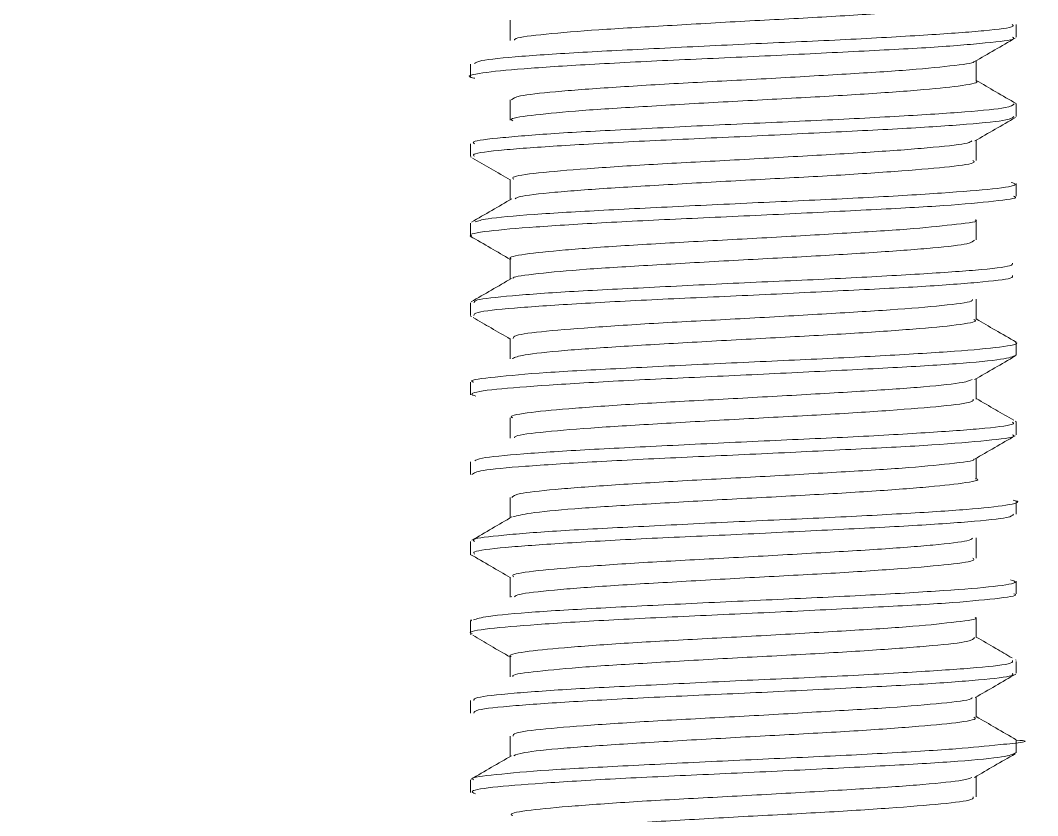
# Model space of a CAD drawing. Extents: x -976302 to -776254, y 5665 to 231437.
# Drawn here: x -803521.8 to -803409.2, y 90753.3 to 90841.4 of the extents above; entities that cross this region are included whole.
import ezdxf

# ---------------------------------------------------------------- set-up
doc = ezdxf.new("R2010")
doc.units = 0
doc.header["$LTSCALE"] = 1000
doc.header["$MEASUREMENT"] = 0
doc.layers.add('暖通', color=7, linetype='Continuous')
doc.styles.get("Standard").update_dxf_attribs({"font": 'gbenor.shx', "bigfont": 'gbcbig.shx'})
doc.dimstyles.get("Standard").update_dxf_attribs({"dimscale": 100, "dimtxt": 3.5, "dimasz": 1, "dimexe": 2.5, "dimexo": 3, "dimgap": 1.5, "dimtad": 1, "dimdec": 0, "dimzin": 0, "dimdsep": 46, "dimtxsty": 'Standard', "dimblk": 'ARCHTICK', "dimcen": 0.09, "dimadec": 0, "dimazin": 0, "dimtfac": 1, "dimtdec": 0, "dimtix": 1, "dimtmove": 2, "dimatfit": 3, "dimfxl": 1, "dimtolj": 1, "dimtzin": 0, "dimarcsym": 0})

# ---------------------------------------------------------------- blocks, each defined once
blk = doc.blocks.new('MAOSUAN')
at = {"color": 7, "linetype": 'Continuous', "lineweight": 15}
for p, q in [((-21864.807, -6890.953), (-21864.807, -6892.266)), ((-21864.807, -6890.953), (-21864.807, -6892.266)), ((-21832.067, -6892.036), (-21832.067, -6891.22)), ((-21832.067, -6892.036), (-21832.067, -6891.22)), ((-21834.648, -6894.875), (-21834.648, -6893.559)), ((-21834.648, -6894.875), (-21834.648, -6893.559)), ((-21867.365, -6893.79), (-21867.365, -6894.613)), ((-21867.365, -6893.79), (-21867.365, -6894.613)), ((-21864.807, -6896.1), (-21864.807, -6897.413)), ((-21864.807, -6896.1), (-21864.807, -6897.413)), ((-21832.067, -6897.185), (-21832.067, -6896.363)), ((-21832.067, -6897.185), (-21832.067, -6896.363)), ((-21834.648, -6900.022), (-21834.648, -6898.71)), ((-21834.648, -6900.022), (-21834.648, -6898.71)), ((-21867.365, -6898.94), (-21867.365, -6899.756)), ((-21867.365, -6898.94), (-21867.365, -6899.756)), ((-21867.365, -6899.794), (-21867.32, -6899.818)), ((-21867.365, -6899.794), (-21867.32, -6899.818)), ((-21864.807, -6901.248), (-21864.807, -6902.562)), ((-21864.807, -6901.248), (-21864.807, -6902.562)), ((-21832.067, -6902.332), (-21832.067, -6901.512)), ((-21832.067, -6902.332), (-21832.067, -6901.512)), ((-21867.365, -6904.082), (-21867.365, -6904.907)), ((-21867.365, -6904.082), (-21867.365, -6904.907)), ((-21834.648, -6905.169), (-21834.648, -6903.856)), ((-21834.648, -6905.169), (-21834.648, -6903.856)), ((-21864.807, -6906.395), (-21864.807, -6907.707)), ((-21864.807, -6906.395), (-21864.807, -6907.707)), ((-21867.365, -6909.234), (-21867.365, -6910.052)), ((-21867.365, -6909.234), (-21867.365, -6910.052)), ((-21834.648, -6910.316), (-21834.648, -6909.004)), ((-21834.648, -6910.316), (-21834.648, -6909.004)), ((-21867.365, -6910.094), (-21867.32, -6910.118)), ((-21867.365, -6910.094), (-21867.32, -6910.118)), ((-21864.807, -6911.542), (-21864.807, -6912.855)), ((-21864.807, -6911.542), (-21864.807, -6912.855)), ((-21832.067, -6912.629), (-21832.067, -6911.803)), ((-21832.067, -6912.629), (-21832.067, -6911.803)), ((-21867.365, -6914.379), (-21867.365, -6915.198)), ((-21867.365, -6914.379), (-21867.365, -6915.198)), ((-21834.648, -6915.463), (-21834.648, -6914.149)), ((-21834.648, -6915.463), (-21834.648, -6914.149)), ((-21864.807, -6916.689), (-21864.807, -6918)), ((-21864.807, -6916.689), (-21864.807, -6918)), ((-21832.067, -6916.931), (-21832.112, -6916.906)), ((-21832.067, -6916.931), (-21832.112, -6916.906)), ((-21832.067, -6917.771), (-21832.067, -6916.955)), ((-21832.067, -6917.771), (-21832.067, -6916.955)), ((-21834.648, -6920.611), (-21834.648, -6919.295)), ((-21834.648, -6920.611), (-21834.648, -6919.295)), ((-21867.365, -6919.525), (-21867.365, -6920.349)), ((-21867.365, -6919.525), (-21867.365, -6920.349)), ((-21864.807, -6921.836), (-21864.807, -6923.152)), ((-21864.807, -6921.836), (-21864.807, -6923.152)), ((-21832.067, -6922.92), (-21832.067, -6922.099)), ((-21832.067, -6922.92), (-21832.067, -6922.099)), ((-21834.648, -6925.758), (-21834.648, -6924.445)), ((-21834.648, -6925.758), (-21834.648, -6924.445)), ((-21867.365, -6924.675), (-21867.365, -6925.492)), ((-21867.365, -6924.675), (-21867.365, -6925.492)), ((-21864.807, -6926.983), (-21864.807, -6928.294)), ((-21864.807, -6926.983), (-21864.807, -6928.294)), ((-21832.067, -6928.068), (-21832.067, -6927.247)), ((-21832.067, -6928.068), (-21832.067, -6927.247)), ((-21864.717, -6928.241), (-21864.739, -6928.256)), ((-21864.717, -6928.241), (-21864.739, -6928.256)), ((-21867.32, -6929.754), (-21867.365, -6929.779)), ((-21867.32, -6929.754), (-21867.365, -6929.779)), ((-21867.365, -6929.793), (-21867.297, -6929.818)), ((-21867.365, -6929.793), (-21867.297, -6929.818)), ((-21867.365, -6929.818), (-21867.365, -6930.642)), ((-21867.365, -6929.818), (-21867.365, -6930.642)), ((-21834.648, -6930.905), (-21834.648, -6929.591)), ((-21834.648, -6930.905), (-21834.648, -6929.591)), ((-21867.387, -6930.67), (-21867.342, -6930.695)), ((-21867.387, -6930.67), (-21867.342, -6930.695)), ((-21864.807, -6932.13), (-21864.807, -6933.444)), ((-21864.807, -6932.13), (-21864.807, -6933.444)), ((-21832.067, -6932.369), (-21832.112, -6932.344)), ((-21832.067, -6932.369), (-21832.112, -6932.344)), ((-21832.067, -6933.212), (-21832.067, -6932.447)), ((-21867.365, -6934.969), (-21867.365, -6935.787)), ((-21867.365, -6934.969), (-21867.365, -6935.787)), ((-21834.648, -6936.052), (-21834.648, -6934.74)), ((-21834.648, -6936.052), (-21834.648, -6934.74)), ((-21864.807, -6937.277), (-21864.807, -6938.589)), ((-21864.807, -6937.277), (-21864.807, -6938.589)), ((-21832.067, -6938.364), (-21832.067, -6937.538)), ((-21832.067, -6938.364), (-21832.067, -6937.538)), ((-21867.365, -6940.115), (-21867.365, -6940.933)), ((-21867.365, -6940.115), (-21867.365, -6940.933)), ((-21834.648, -6941.199), (-21834.648, -6939.882)), ((-21834.648, -6941.199), (-21834.648, -6939.882))]:
    blk.add_line(p, q, dxfattribs=at)
for points, knots in [([(-21834.85, -6889.732), (-21834.835, -6889.791), (-21834.796, -6889.943), (-21836.668, -6890.191), (-21840.019, -6890.455), (-21844.534, -6890.75), (-21849.617, -6891.001), (-21854.709, -6891.304), (-21859.255, -6891.562), (-21862.657, -6891.85), (-21864.53, -6892.074), (-21864.536, -6892.205), (-21864.537, -6892.246)], [0, 0, 0, 0, 0.069509, 0.179509, 0.289668, 0.399871, 0.509747, 0.619881, 0.729904, 0.840137, 0.950235, 1, 1, 1, 1]), ([(-21834.85, -6889.732), (-21834.835, -6889.791), (-21834.796, -6889.943), (-21836.668, -6890.191), (-21840.019, -6890.455), (-21844.534, -6890.75), (-21849.617, -6891.001), (-21854.709, -6891.304), (-21859.255, -6891.562), (-21862.657, -6891.85), (-21864.53, -6892.074), (-21864.536, -6892.205), (-21864.537, -6892.246)], [0, 0, 0, 0, 0.069509, 0.179509, 0.289668, 0.399871, 0.509747, 0.619881, 0.729904, 0.840137, 0.950235, 1, 1, 1, 1]), ([(-21832.337, -6891.22), (-21832.282, -6891.261), (-21832.104, -6891.393), (-21833.922, -6891.635), (-21837.543, -6891.886), (-21842.642, -6892.192), (-21848.515, -6892.437), (-21854.527, -6892.738), (-21860.006, -6893.005), (-21864.277, -6893.281), (-21866.83, -6893.536), (-21867.036, -6893.683), (-21867.118, -6893.742)], [0, 0, 0, 0, 0.049362, 0.159014, 0.268679, 0.378323, 0.487961, 0.597621, 0.707176, 0.816865, 0.926492, 1, 1, 1, 1]), ([(-21832.337, -6891.22), (-21832.282, -6891.261), (-21832.104, -6891.393), (-21833.922, -6891.635), (-21837.543, -6891.886), (-21842.642, -6892.192), (-21848.515, -6892.437), (-21854.527, -6892.738), (-21860.006, -6893.005), (-21864.277, -6893.281), (-21866.83, -6893.536), (-21867.036, -6893.683), (-21867.118, -6893.742)], [0, 0, 0, 0, 0.049362, 0.159014, 0.268679, 0.378323, 0.487961, 0.597621, 0.707176, 0.816865, 0.926492, 1, 1, 1, 1]), ([(-21867.095, -6894.702), (-21867.196, -6894.683), (-21867.78, -6894.578), (-21866.782, -6894.35), (-21864.211, -6894.091), (-21859.828, -6893.807), (-21854.33, -6893.527), (-21848.308, -6893.27), (-21842.453, -6892.963), (-21837.385, -6892.718), (-21833.84, -6892.411), (-21832.058, -6892.209), (-21832.256, -6892.075), (-21832.314, -6892.036)], [0, 0, 0, 0, 0.021738, 0.125627, 0.229494, 0.333304, 0.437334, 0.541098, 0.644859, 0.749053, 0.852734, 0.956753, 1, 1, 1, 1]), ([(-21867.095, -6894.702), (-21867.196, -6894.683), (-21867.78, -6894.578), (-21866.782, -6894.35), (-21864.211, -6894.091), (-21859.828, -6893.807), (-21854.33, -6893.527), (-21848.308, -6893.27), (-21842.453, -6892.963), (-21837.385, -6892.718), (-21833.84, -6892.411), (-21832.058, -6892.209), (-21832.256, -6892.075), (-21832.314, -6892.036)], [0, 0, 0, 0, 0.021738, 0.125627, 0.229494, 0.333304, 0.437334, 0.541098, 0.644859, 0.749053, 0.852734, 0.956753, 1, 1, 1, 1]), ([(-21834.76, -6893.625), (-21834.326, -6893.375), (-21833.451, -6892.869), (-21832.576, -6892.361), (-21832.135, -6892.105)], [0, 0, 0, 0, 0.495567, 1, 1, 1, 1]), ([(-21834.76, -6893.625), (-21834.326, -6893.375), (-21833.451, -6892.869), (-21832.576, -6892.361), (-21832.135, -6892.105)], [0, 0, 0, 0, 0.495567, 1, 1, 1, 1]), ([(-21864.717, -6896.099), (-21864.618, -6896.014), (-21864.406, -6895.833), (-21862.08, -6895.577), (-21858.378, -6895.297), (-21853.681, -6895.015), (-21848.538, -6894.756), (-21843.538, -6894.454), (-21839.202, -6894.202), (-21836.195, -6893.902), (-21834.792, -6893.728), (-21834.804, -6893.63), (-21834.805, -6893.625)], [0, 0, 0, 0, 0.0984866, 0.2104057, 0.3223934, 0.434161, 0.5461438, 0.658059, 0.7697969, 0.8819102, 0.9938051, 1, 1, 1, 1]), ([(-21864.717, -6896.099), (-21864.618, -6896.014), (-21864.406, -6895.833), (-21862.08, -6895.577), (-21858.378, -6895.297), (-21853.681, -6895.015), (-21848.538, -6894.756), (-21843.538, -6894.454), (-21839.202, -6894.202), (-21836.195, -6893.902), (-21834.792, -6893.728), (-21834.804, -6893.63), (-21834.805, -6893.625)], [0, 0, 0, 0, 0.0984866, 0.2104057, 0.3223934, 0.434161, 0.5461438, 0.658059, 0.7697969, 0.8819102, 0.9938051, 1, 1, 1, 1]), ([(-21834.67, -6894.876), (-21834.663, -6894.878), (-21834.409, -6894.971), (-21835.421, -6895.181), (-21837.797, -6895.435), (-21841.757, -6895.727), (-21846.538, -6895.997), (-21851.704, -6896.267), (-21856.625, -6896.562), (-21860.823, -6896.815), (-21863.613, -6897.118), (-21864.925, -6897.306), (-21864.679, -6897.426), (-21864.627, -6897.452)], [0, 0, 0, 0, 0.003367, 0.110872, 0.218324, 0.326012, 0.433615, 0.540831, 0.648452, 0.756056, 0.863699, 0.97133, 1, 1, 1, 1]), ([(-21834.67, -6894.876), (-21834.663, -6894.878), (-21834.409, -6894.971), (-21835.421, -6895.181), (-21837.797, -6895.435), (-21841.757, -6895.727), (-21846.538, -6895.997), (-21851.704, -6896.267), (-21856.625, -6896.562), (-21860.823, -6896.815), (-21863.613, -6897.118), (-21864.925, -6897.306), (-21864.679, -6897.426), (-21864.627, -6897.452)], [0, 0, 0, 0, 0.003367, 0.110872, 0.218324, 0.326012, 0.433615, 0.540831, 0.648452, 0.756056, 0.863699, 0.97133, 1, 1, 1, 1]), ([(-21832.067, -6896.345), (-21832.509, -6896.089), (-21833.371, -6895.591), (-21834.229, -6895.087), (-21834.648, -6894.841)], [0, 0, 0, 0, 0.512526, 1, 1, 1, 1]), ([(-21832.067, -6896.345), (-21832.509, -6896.089), (-21833.371, -6895.591), (-21834.229, -6895.087), (-21834.648, -6894.841)], [0, 0, 0, 0, 0.512526, 1, 1, 1, 1]), ([(-21832.202, -6896.363), (-21832.288, -6896.445), (-21832.476, -6896.624), (-21835.146, -6896.877), (-21839.425, -6897.155), (-21844.905, -6897.441), (-21850.916, -6897.694), (-21856.79, -6898.001), (-21861.888, -6898.249), (-21865.504, -6898.552), (-21867.356, -6898.761), (-21867.175, -6898.897), (-21867.118, -6898.94)], [0, 0, 0, 0, 0.091103, 0.198584, 0.306275, 0.413695, 0.52122, 0.62869, 0.736177, 0.843556, 0.950991, 1, 1, 1, 1]), ([(-21832.202, -6896.363), (-21832.288, -6896.445), (-21832.476, -6896.624), (-21835.146, -6896.877), (-21839.425, -6897.155), (-21844.905, -6897.441), (-21850.916, -6897.694), (-21856.79, -6898.001), (-21861.888, -6898.249), (-21865.504, -6898.552), (-21867.356, -6898.761), (-21867.175, -6898.897), (-21867.118, -6898.94)], [0, 0, 0, 0, 0.091103, 0.198584, 0.306275, 0.413695, 0.52122, 0.62869, 0.736177, 0.843556, 0.950991, 1, 1, 1, 1]), ([(-21867.118, -6899.756), (-21867.173, -6899.711), (-21867.341, -6899.575), (-21865.413, -6899.331), (-21861.731, -6899.078), (-21856.589, -6898.774), (-21850.702, -6898.528), (-21844.7, -6898.225), (-21839.247, -6897.962), (-21835.03, -6897.682), (-21832.456, -6897.417), (-21832.296, -6897.257), (-21832.225, -6897.185)], [0, 0, 0, 0, 0.052858, 0.160299, 0.267924, 0.375442, 0.4826, 0.59026, 0.697819, 0.805204, 0.912696, 1, 1, 1, 1]), ([(-21867.118, -6899.756), (-21867.173, -6899.711), (-21867.341, -6899.575), (-21865.413, -6899.331), (-21861.731, -6899.078), (-21856.589, -6898.774), (-21850.702, -6898.528), (-21844.7, -6898.225), (-21839.247, -6897.962), (-21835.03, -6897.682), (-21832.456, -6897.417), (-21832.296, -6897.257), (-21832.225, -6897.185)], [0, 0, 0, 0, 0.052858, 0.160299, 0.267924, 0.375442, 0.4826, 0.59026, 0.697819, 0.805204, 0.912696, 1, 1, 1, 1]), ([(-21834.738, -6898.758), (-21834.304, -6898.508), (-21833.428, -6898.003), (-21832.554, -6897.496), (-21832.112, -6897.24)], [0, 0, 0, 0, 0.49559, 1, 1, 1, 1]), ([(-21834.738, -6898.758), (-21834.304, -6898.508), (-21833.428, -6898.003), (-21832.554, -6897.496), (-21832.112, -6897.24)], [0, 0, 0, 0, 0.49559, 1, 1, 1, 1]), ([(-21864.582, -6901.243), (-21864.628, -6901.199), (-21864.769, -6901.064), (-21863.165, -6900.823), (-21860.034, -6900.567), (-21855.651, -6900.266), (-21850.621, -6900.017), (-21845.495, -6899.717), (-21840.817, -6899.452), (-21837.252, -6899.173), (-21835.158, -6898.936), (-21834.995, -6898.801), (-21834.94, -6898.755)], [0, 0, 0, 0, 0.052949, 0.164321, 0.275657, 0.387029, 0.498192, 0.609188, 0.720653, 0.831753, 0.943002, 1, 1, 1, 1]), ([(-21864.582, -6901.243), (-21864.628, -6901.199), (-21864.769, -6901.064), (-21863.165, -6900.823), (-21860.034, -6900.567), (-21855.651, -6900.266), (-21850.621, -6900.017), (-21845.495, -6899.717), (-21840.817, -6899.452), (-21837.252, -6899.173), (-21835.158, -6898.936), (-21834.995, -6898.801), (-21834.94, -6898.755)], [0, 0, 0, 0, 0.052949, 0.164321, 0.275657, 0.387029, 0.498192, 0.609188, 0.720653, 0.831753, 0.943002, 1, 1, 1, 1]), ([(-21867.252, -6899.865), (-21866.848, -6900.096), (-21866.029, -6900.563), (-21865.217, -6901.042), (-21864.807, -6901.284)], [0, 0, 0, 0, 0.49408, 1, 1, 1, 1]), ([(-21867.252, -6899.865), (-21866.848, -6900.096), (-21866.029, -6900.563), (-21865.217, -6901.042), (-21864.807, -6901.284)], [0, 0, 0, 0, 0.49408, 1, 1, 1, 1]), ([(-21834.872, -6900.027), (-21834.817, -6900.067), (-21834.632, -6900.198), (-21836.183, -6900.436), (-21839.257, -6900.69), (-21843.6, -6900.992), (-21848.61, -6901.243), (-21853.749, -6901.539), (-21858.453, -6901.808), (-21862.099, -6902.084), (-21864.214, -6902.324), (-21864.422, -6902.459), (-21864.492, -6902.505)], [0, 0, 0, 0, 0.048239, 0.160064, 0.272023, 0.383685, 0.495219, 0.607004, 0.718736, 0.830471, 0.942162, 1, 1, 1, 1]), ([(-21834.872, -6900.027), (-21834.817, -6900.067), (-21834.632, -6900.198), (-21836.183, -6900.436), (-21839.257, -6900.69), (-21843.6, -6900.992), (-21848.61, -6901.243), (-21853.749, -6901.539), (-21858.453, -6901.808), (-21862.099, -6902.084), (-21864.214, -6902.324), (-21864.422, -6902.459), (-21864.492, -6902.505)], [0, 0, 0, 0, 0.048239, 0.160064, 0.272023, 0.383685, 0.495219, 0.607004, 0.718736, 0.830471, 0.942162, 1, 1, 1, 1]), ([(-21832.382, -6901.444), (-21832.253, -6901.487), (-21831.863, -6901.619), (-21833.344, -6901.875), (-21836.631, -6902.121), (-21841.475, -6902.425), (-21847.233, -6902.68), (-21853.272, -6902.966), (-21858.931, -6903.249), (-21863.477, -6903.509), (-21866.441, -6903.783), (-21866.884, -6903.933), (-21867.073, -6903.997)], [0, 0, 0, 0, 0.053419, 0.161581, 0.269916, 0.378108, 0.486364, 0.594518, 0.702884, 0.811071, 0.919339, 1, 1, 1, 1]), ([(-21832.382, -6901.444), (-21832.253, -6901.487), (-21831.863, -6901.619), (-21833.344, -6901.875), (-21836.631, -6902.121), (-21841.475, -6902.425), (-21847.233, -6902.68), (-21853.272, -6902.966), (-21858.931, -6903.249), (-21863.477, -6903.509), (-21866.441, -6903.783), (-21866.884, -6903.933), (-21867.073, -6903.997)], [0, 0, 0, 0, 0.053419, 0.161581, 0.269916, 0.378108, 0.486364, 0.594518, 0.702884, 0.811071, 0.919339, 1, 1, 1, 1]), ([(-21867.297, -6904.907), (-21867.322, -6904.899), (-21867.607, -6904.803), (-21866.374, -6904.581), (-21863.413, -6904.334), (-21858.732, -6904.036), (-21853.083, -6903.77), (-21847.033, -6903.499), (-21841.296, -6903.203), (-21836.477, -6902.952), (-21833.334, -6902.645), (-21831.863, -6902.469), (-21832.191, -6902.352), (-21832.247, -6902.332)], [0, 0, 0, 0, 0.010241, 0.11778, 0.225404, 0.332847, 0.440122, 0.547921, 0.655392, 0.762816, 0.870282, 0.977899, 1, 1, 1, 1]), ([(-21867.297, -6904.907), (-21867.322, -6904.899), (-21867.607, -6904.803), (-21866.374, -6904.581), (-21863.413, -6904.334), (-21858.732, -6904.036), (-21853.083, -6903.77), (-21847.033, -6903.499), (-21841.296, -6903.203), (-21836.477, -6902.952), (-21833.334, -6902.645), (-21831.863, -6902.469), (-21832.191, -6902.352), (-21832.247, -6902.332)], [0, 0, 0, 0, 0.010241, 0.11778, 0.225404, 0.332847, 0.440122, 0.547921, 0.655392, 0.762816, 0.870282, 0.977899, 1, 1, 1, 1]), ([(-21864.694, -6902.502), (-21865.128, -6902.752), (-21866.004, -6903.257), (-21866.879, -6903.765), (-21867.32, -6904.021)], [0, 0, 0, 0, 0.4956095, 1, 1, 1, 1]), ([(-21864.694, -6902.502), (-21865.128, -6902.752), (-21866.004, -6903.257), (-21866.879, -6903.765), (-21867.32, -6904.021)], [0, 0, 0, 0, 0.4956095, 1, 1, 1, 1]), ([(-21864.739, -6906.393), (-21864.755, -6906.387), (-21864.991, -6906.293), (-21864, -6906.076), (-21861.48, -6905.824), (-21857.524, -6905.53), (-21852.698, -6905.262), (-21847.528, -6904.99), (-21842.632, -6904.697), (-21838.444, -6904.443), (-21835.856, -6904.137), (-21834.389, -6903.977), (-21834.708, -6903.877), (-21834.715, -6903.875)], [0, 0, 0, 0, 0.008087, 0.117903, 0.227851, 0.337649, 0.447458, 0.557474, 0.667439, 0.777363, 0.887172, 0.997279, 1, 1, 1, 1]), ([(-21864.739, -6906.393), (-21864.755, -6906.387), (-21864.991, -6906.293), (-21864, -6906.076), (-21861.48, -6905.824), (-21857.524, -6905.53), (-21852.698, -6905.262), (-21847.528, -6904.99), (-21842.632, -6904.697), (-21838.444, -6904.443), (-21835.856, -6904.137), (-21834.389, -6903.977), (-21834.708, -6903.877), (-21834.715, -6903.875)], [0, 0, 0, 0, 0.008087, 0.117903, 0.227851, 0.337649, 0.447458, 0.557474, 0.667439, 0.777363, 0.887172, 0.997279, 1, 1, 1, 1]), ([(-21867.387, -6904.925), (-21866.946, -6905.18), (-21866.084, -6905.679), (-21865.225, -6906.183), (-21864.807, -6906.429)], [0, 0, 0, 0, 0.512511, 1, 1, 1, 1]), ([(-21867.387, -6904.925), (-21866.946, -6905.18), (-21866.084, -6905.679), (-21865.225, -6906.183), (-21864.807, -6906.429)], [0, 0, 0, 0, 0.512511, 1, 1, 1, 1]), ([(-21834.76, -6905.171), (-21834.835, -6905.251), (-21835, -6905.428), (-21837.244, -6905.683), (-21840.893, -6905.959), (-21845.561, -6906.244), (-21850.696, -6906.502), (-21855.707, -6906.804), (-21860.093, -6907.056), (-21863.15, -6907.355), (-21864.644, -6907.54), (-21864.609, -6907.645), (-21864.605, -6907.658)], [0, 0, 0, 0, 0.093349, 0.204505, 0.316089, 0.427483, 0.538567, 0.650057, 0.76126, 0.872639, 0.983974, 1, 1, 1, 1]), ([(-21834.76, -6905.171), (-21834.835, -6905.251), (-21835, -6905.428), (-21837.244, -6905.683), (-21840.893, -6905.959), (-21845.561, -6906.244), (-21850.696, -6906.502), (-21855.707, -6906.804), (-21860.093, -6907.056), (-21863.15, -6907.355), (-21864.644, -6907.54), (-21864.609, -6907.645), (-21864.605, -6907.658)], [0, 0, 0, 0, 0.093349, 0.204505, 0.316089, 0.427483, 0.538567, 0.650057, 0.76126, 0.872639, 0.983974, 1, 1, 1, 1]), ([(-21832.314, -6906.66), (-21832.305, -6906.72), (-21832.282, -6906.873), (-21834.446, -6907.121), (-21838.392, -6907.382), (-21843.679, -6907.683), (-21849.626, -6907.926), (-21855.585, -6908.236), (-21860.898, -6908.49), (-21864.891, -6908.78), (-21867.143, -6909.022), (-21867.141, -6909.173), (-21867.14, -6909.234)], [0, 0, 0, 0, 0.068394, 0.175884, 0.283485, 0.390723, 0.498479, 0.605651, 0.713193, 0.820736, 0.928117, 1, 1, 1, 1]), ([(-21832.314, -6906.66), (-21832.305, -6906.72), (-21832.282, -6906.873), (-21834.446, -6907.121), (-21838.392, -6907.382), (-21843.679, -6907.683), (-21849.626, -6907.926), (-21855.585, -6908.236), (-21860.898, -6908.49), (-21864.891, -6908.78), (-21867.143, -6909.022), (-21867.141, -6909.173), (-21867.14, -6909.234)], [0, 0, 0, 0, 0.068394, 0.175884, 0.283485, 0.390723, 0.498479, 0.605651, 0.713193, 0.820736, 0.928117, 1, 1, 1, 1]), ([(-21864.717, -6907.656), (-21865.151, -6907.907), (-21866.026, -6908.414), (-21866.901, -6908.922), (-21867.342, -6909.178)], [0, 0, 0, 0, 0.495548, 1, 1, 1, 1]), ([(-21864.717, -6907.656), (-21865.151, -6907.907), (-21866.026, -6908.414), (-21866.901, -6908.922), (-21867.342, -6909.178)], [0, 0, 0, 0, 0.495548, 1, 1, 1, 1]), ([(-21867.163, -6910.052), (-21867.146, -6909.985), (-21867.106, -6909.824), (-21864.781, -6909.575), (-21860.738, -6909.307), (-21855.399, -6909.012), (-21849.424, -6908.765), (-21843.491, -6908.456), (-21838.231, -6908.205), (-21834.368, -6907.91), (-21832.244, -6907.679), (-21832.295, -6907.532), (-21832.314, -6907.477)], [0, 0, 0, 0, 0.075436, 0.182945, 0.290457, 0.397912, 0.505301, 0.612926, 0.720428, 0.82788, 0.935284, 1, 1, 1, 1]), ([(-21867.163, -6910.052), (-21867.146, -6909.985), (-21867.106, -6909.824), (-21864.781, -6909.575), (-21860.738, -6909.307), (-21855.399, -6909.012), (-21849.424, -6908.765), (-21843.491, -6908.456), (-21838.231, -6908.205), (-21834.368, -6907.91), (-21832.244, -6907.679), (-21832.295, -6907.532), (-21832.314, -6907.477)], [0, 0, 0, 0, 0.075436, 0.182945, 0.290457, 0.397912, 0.505301, 0.612926, 0.720428, 0.82788, 0.935284, 1, 1, 1, 1]), ([(-21864.605, -6911.538), (-21864.602, -6911.475), (-21864.597, -6911.317), (-21862.654, -6911.069), (-21859.256, -6910.802), (-21854.708, -6910.508), (-21849.614, -6910.258), (-21844.538, -6909.953), (-21840.013, -6909.697), (-21836.689, -6909.406), (-21834.898, -6909.19), (-21834.896, -6909.061), (-21834.895, -6909.024)], [0, 0, 0, 0, 0.074014, 0.184187, 0.294337, 0.404329, 0.514511, 0.624527, 0.734786, 0.845028, 0.955095, 1, 1, 1, 1]), ([(-21864.605, -6911.538), (-21864.602, -6911.475), (-21864.597, -6911.317), (-21862.654, -6911.069), (-21859.256, -6910.802), (-21854.708, -6910.508), (-21849.614, -6910.258), (-21844.538, -6909.953), (-21840.013, -6909.697), (-21836.689, -6909.406), (-21834.898, -6909.19), (-21834.896, -6909.061), (-21834.895, -6909.024)], [0, 0, 0, 0, 0.074014, 0.184187, 0.294337, 0.404329, 0.514511, 0.624527, 0.734786, 0.845028, 0.955095, 1, 1, 1, 1]), ([(-21867.208, -6910.185), (-21866.819, -6910.411), (-21866.019, -6910.876), (-21865.218, -6911.34), (-21864.807, -6911.578)], [0, 0, 0, 0, 0.4862163, 1, 1, 1, 1]), ([(-21867.208, -6910.185), (-21866.819, -6910.411), (-21866.019, -6910.876), (-21865.218, -6911.34), (-21864.807, -6911.578)], [0, 0, 0, 0, 0.4862163, 1, 1, 1, 1]), ([(-21834.805, -6910.32), (-21834.756, -6910.341), (-21834.499, -6910.451), (-21835.777, -6910.679), (-21838.52, -6910.931), (-21842.686, -6911.229), (-21847.602, -6911.489), (-21852.76, -6911.772), (-21857.585, -6912.056), (-21861.475, -6912.318), (-21864.102, -6912.601), (-21864.491, -6912.763), (-21864.672, -6912.839)], [0, 0, 0, 0, 0.026113, 0.135983, 0.245695, 0.355736, 0.465394, 0.575286, 0.684681, 0.794479, 0.904265, 1, 1, 1, 1]), ([(-21834.805, -6910.32), (-21834.756, -6910.341), (-21834.499, -6910.451), (-21835.777, -6910.679), (-21838.52, -6910.931), (-21842.686, -6911.229), (-21847.602, -6911.489), (-21852.76, -6911.772), (-21857.585, -6912.056), (-21861.475, -6912.318), (-21864.102, -6912.601), (-21864.491, -6912.763), (-21864.672, -6912.839)], [0, 0, 0, 0, 0.026113, 0.135983, 0.245695, 0.355736, 0.465394, 0.575286, 0.684681, 0.794479, 0.904265, 1, 1, 1, 1]), ([(-21832.067, -6911.772), (-21832.517, -6911.518), (-21833.381, -6911.027), (-21834.237, -6910.522), (-21834.648, -6910.28)], [0, 0, 0, 0, 0.520145, 1, 1, 1, 1]), ([(-21832.067, -6911.772), (-21832.517, -6911.518), (-21833.381, -6911.027), (-21834.237, -6910.522), (-21834.648, -6910.28)], [0, 0, 0, 0, 0.520145, 1, 1, 1, 1]), ([(-21832.112, -6911.803), (-21832.105, -6911.805), (-21831.828, -6911.9), (-21832.954, -6912.109), (-21835.762, -6912.362), (-21840.382, -6912.654), (-21845.974, -6912.925), (-21852.019, -6913.193), (-21857.796, -6913.491), (-21862.693, -6913.74), (-21865.983, -6914.048), (-21867.517, -6914.232), (-21867.225, -6914.353), (-21867.163, -6914.379)], [0, 0, 0, 0, 0.003078, 0.110576, 0.218049, 0.325766, 0.433112, 0.540594, 0.648187, 0.755826, 0.863258, 0.970809, 1, 1, 1, 1]), ([(-21832.112, -6911.803), (-21832.105, -6911.805), (-21831.828, -6911.9), (-21832.954, -6912.109), (-21835.762, -6912.362), (-21840.382, -6912.654), (-21845.974, -6912.925), (-21852.019, -6913.193), (-21857.796, -6913.491), (-21862.693, -6913.74), (-21865.983, -6914.048), (-21867.517, -6914.232), (-21867.225, -6914.353), (-21867.163, -6914.379)], [0, 0, 0, 0, 0.003078, 0.110576, 0.218049, 0.325766, 0.433112, 0.540594, 0.648187, 0.755826, 0.863258, 0.970809, 1, 1, 1, 1]), ([(-21867.028, -6915.287), (-21867.181, -6915.231), (-21867.576, -6915.086), (-21865.936, -6914.82), (-21862.545, -6914.571), (-21857.617, -6914.267), (-21851.809, -6914.015), (-21845.776, -6913.725), (-21840.181, -6913.446), (-21835.713, -6913.181), (-21832.667, -6912.887), (-21832.282, -6912.715), (-21832.09, -6912.629)], [0, 0, 0, 0, 0.06594, 0.169746, 0.273432, 0.377448, 0.481371, 0.585222, 0.68889, 0.792664, 0.896418, 1, 1, 1, 1]), ([(-21867.028, -6915.287), (-21867.181, -6915.231), (-21867.576, -6915.086), (-21865.936, -6914.82), (-21862.545, -6914.571), (-21857.617, -6914.267), (-21851.809, -6914.015), (-21845.776, -6913.725), (-21840.181, -6913.446), (-21835.713, -6913.181), (-21832.667, -6912.887), (-21832.282, -6912.715), (-21832.09, -6912.629)], [0, 0, 0, 0, 0.06594, 0.169746, 0.273432, 0.377448, 0.481371, 0.585222, 0.68889, 0.792664, 0.896418, 1, 1, 1, 1]), ([(-21834.76, -6914.207), (-21834.326, -6913.956), (-21833.451, -6913.45), (-21832.576, -6912.942), (-21832.135, -6912.685)], [0, 0, 0, 0, 0.495533, 1, 1, 1, 1]), ([(-21834.76, -6914.207), (-21834.326, -6913.956), (-21833.451, -6913.45), (-21832.576, -6912.942), (-21832.135, -6912.685)], [0, 0, 0, 0, 0.495533, 1, 1, 1, 1]), ([(-21864.627, -6916.685), (-21864.679, -6916.661), (-21864.925, -6916.547), (-21863.618, -6916.318), (-21860.817, -6916.066), (-21856.628, -6915.766), (-21851.693, -6915.509), (-21846.533, -6915.223), (-21841.709, -6914.942), (-21837.876, -6914.677), (-21835.405, -6914.413), (-21835.059, -6914.265), (-21834.917, -6914.204)], [0, 0, 0, 0, 0.029972, 0.141601, 0.252997, 0.364597, 0.476175, 0.587864, 0.699357, 0.810802, 0.922483, 1, 1, 1, 1]), ([(-21864.627, -6916.685), (-21864.679, -6916.661), (-21864.925, -6916.547), (-21863.618, -6916.318), (-21860.817, -6916.066), (-21856.628, -6915.766), (-21851.693, -6915.509), (-21846.533, -6915.223), (-21841.709, -6914.942), (-21837.876, -6914.677), (-21835.405, -6914.413), (-21835.059, -6914.265), (-21834.917, -6914.204)], [0, 0, 0, 0, 0.029972, 0.141601, 0.252997, 0.364597, 0.476175, 0.587864, 0.699357, 0.810802, 0.922483, 1, 1, 1, 1]), ([(-21834.85, -6915.467), (-21834.841, -6915.527), (-21834.817, -6915.681), (-21836.716, -6915.929), (-21840.061, -6916.193), (-21844.591, -6916.489), (-21849.68, -6916.739), (-21854.772, -6917.042), (-21859.308, -6917.301), (-21862.675, -6917.588), (-21864.506, -6917.809), (-21864.53, -6917.937), (-21864.537, -6917.975)], [0, 0, 0, 0, 0.070966, 0.18126, 0.291574, 0.401877, 0.512528, 0.62308, 0.733131, 0.843738, 0.953987, 1, 1, 1, 1]), ([(-21834.85, -6915.467), (-21834.841, -6915.527), (-21834.817, -6915.681), (-21836.716, -6915.929), (-21840.061, -6916.193), (-21844.591, -6916.489), (-21849.68, -6916.739), (-21854.772, -6917.042), (-21859.308, -6917.301), (-21862.675, -6917.588), (-21864.506, -6917.809), (-21864.53, -6917.937), (-21864.537, -6917.975)], [0, 0, 0, 0, 0.070966, 0.18126, 0.291574, 0.401877, 0.512528, 0.62308, 0.733131, 0.843738, 0.953987, 1, 1, 1, 1]), ([(-21832.225, -6916.831), (-21832.614, -6916.61), (-21833.425, -6916.148), (-21834.23, -6915.675), (-21834.648, -6915.429)], [0, 0, 0, 0, 0.480206, 1, 1, 1, 1]), ([(-21832.225, -6916.831), (-21832.614, -6916.61), (-21833.425, -6916.148), (-21834.23, -6915.675), (-21834.648, -6915.429)], [0, 0, 0, 0, 0.480206, 1, 1, 1, 1]), ([(-21832.314, -6916.955), (-21832.264, -6916.993), (-21832.094, -6917.123), (-21833.855, -6917.364), (-21837.426, -6917.613), (-21842.489, -6917.921), (-21848.349, -6918.165), (-21854.368, -6918.466), (-21859.872, -6918.734), (-21864.152, -6919.008), (-21866.782, -6919.264), (-21867.006, -6919.409), (-21867.095, -6919.467)], [0, 0, 0, 0, 0.046643, 0.156671, 0.26676, 0.376598, 0.48692, 0.596914, 0.70693, 0.816918, 0.926976, 1, 1, 1, 1]), ([(-21832.314, -6916.955), (-21832.264, -6916.993), (-21832.094, -6917.123), (-21833.855, -6917.364), (-21837.426, -6917.613), (-21842.489, -6917.921), (-21848.349, -6918.165), (-21854.368, -6918.466), (-21859.872, -6918.734), (-21864.152, -6919.008), (-21866.782, -6919.264), (-21867.006, -6919.409), (-21867.095, -6919.467)], [0, 0, 0, 0, 0.046643, 0.156671, 0.26676, 0.376598, 0.48692, 0.596914, 0.70693, 0.816918, 0.926976, 1, 1, 1, 1]), ([(-21867.297, -6920.349), (-21867.162, -6920.26), (-21866.878, -6920.073), (-21864.066, -6919.819), (-21859.7, -6919.534), (-21854.169, -6919.256), (-21848.142, -6918.996), (-21842.304, -6918.692), (-21837.259, -6918.445), (-21833.784, -6918.139), (-21832.029, -6917.94), (-21832.252, -6917.808), (-21832.314, -6917.771)], [0, 0, 0, 0, 0.098178, 0.205661, 0.312967, 0.42065, 0.527952, 0.635571, 0.74305, 0.8505, 0.958081, 1, 1, 1, 1]), ([(-21867.297, -6920.349), (-21867.162, -6920.26), (-21866.878, -6920.073), (-21864.066, -6919.819), (-21859.7, -6919.534), (-21854.169, -6919.256), (-21848.142, -6918.996), (-21842.304, -6918.692), (-21837.259, -6918.445), (-21833.784, -6918.139), (-21832.029, -6917.94), (-21832.252, -6917.808), (-21832.314, -6917.771)], [0, 0, 0, 0, 0.098178, 0.205661, 0.312967, 0.42065, 0.527952, 0.635571, 0.74305, 0.8505, 0.958081, 1, 1, 1, 1]), ([(-21834.76, -6919.357), (-21834.326, -6919.106), (-21833.451, -6918.601), (-21832.576, -6918.094), (-21832.135, -6917.838)], [0, 0, 0, 0, 0.4955949, 1, 1, 1, 1]), ([(-21834.76, -6919.357), (-21834.326, -6919.106), (-21833.451, -6918.601), (-21832.576, -6918.094), (-21832.135, -6917.838)], [0, 0, 0, 0, 0.4955949, 1, 1, 1, 1]), ([(-21864.694, -6921.834), (-21864.611, -6921.751), (-21864.432, -6921.57), (-21862.098, -6921.316), (-21858.422, -6921.035), (-21853.736, -6920.754), (-21848.593, -6920.493), (-21843.588, -6920.193), (-21839.216, -6919.941), (-21836.259, -6919.639), (-21834.692, -6919.466), (-21834.818, -6919.363), (-21834.828, -6919.356)], [0, 0, 0, 0, 0.096986, 0.208958, 0.320593, 0.432399, 0.543746, 0.655852, 0.767698, 0.879447, 0.991325, 1, 1, 1, 1]), ([(-21864.694, -6921.834), (-21864.611, -6921.751), (-21864.432, -6921.57), (-21862.098, -6921.316), (-21858.422, -6921.035), (-21853.736, -6920.754), (-21848.593, -6920.493), (-21843.588, -6920.193), (-21839.216, -6919.941), (-21836.259, -6919.639), (-21834.692, -6919.466), (-21834.818, -6919.363), (-21834.828, -6919.356)], [0, 0, 0, 0, 0.096986, 0.208958, 0.320593, 0.432399, 0.543746, 0.655852, 0.767698, 0.879447, 0.991325, 1, 1, 1, 1]), ([(-21834.693, -6920.611), (-21834.677, -6920.615), (-21834.301, -6920.705), (-21835.45, -6920.92), (-21837.846, -6921.173), (-21841.796, -6921.465), (-21846.596, -6921.736), (-21851.756, -6922.005), (-21856.693, -6922.301), (-21860.814, -6922.553), (-21863.721, -6922.845), (-21864.335, -6923.01), (-21864.627, -6923.088)], [0, 0, 0, 0, 0.0048036, 0.1165369, 0.2282752, 0.3401983, 0.4518506, 0.563759, 0.6752132, 0.7873424, 0.8989422, 1, 1, 1, 1]), ([(-21834.693, -6920.611), (-21834.677, -6920.615), (-21834.301, -6920.705), (-21835.45, -6920.92), (-21837.846, -6921.173), (-21841.796, -6921.465), (-21846.596, -6921.736), (-21851.756, -6922.005), (-21856.693, -6922.301), (-21860.814, -6922.553), (-21863.721, -6922.845), (-21864.335, -6923.01), (-21864.627, -6923.088)], [0, 0, 0, 0, 0.0048036, 0.1165369, 0.2282752, 0.3401983, 0.4518506, 0.563759, 0.6752132, 0.7873424, 0.8989422, 1, 1, 1, 1]), ([(-21832.269, -6922.018), (-21832.214, -6922.027), (-21831.664, -6922.125), (-21832.542, -6922.341), (-21834.989, -6922.605), (-21839.306, -6922.882), (-21844.739, -6923.169), (-21850.754, -6923.421), (-21856.631, -6923.73), (-21861.778, -6923.977), (-21865.435, -6924.279), (-21867.336, -6924.492), (-21867.172, -6924.63), (-21867.118, -6924.675)], [0, 0, 0, 0, 0.011759, 0.115829, 0.220029, 0.324415, 0.428613, 0.532928, 0.636925, 0.741253, 0.845518, 0.949542, 1, 1, 1, 1]), ([(-21832.269, -6922.018), (-21832.214, -6922.027), (-21831.664, -6922.125), (-21832.542, -6922.341), (-21834.989, -6922.605), (-21839.306, -6922.882), (-21844.739, -6923.169), (-21850.754, -6923.421), (-21856.631, -6923.73), (-21861.778, -6923.977), (-21865.435, -6924.279), (-21867.336, -6924.492), (-21867.172, -6924.63), (-21867.118, -6924.675)], [0, 0, 0, 0, 0.011759, 0.115829, 0.220029, 0.324415, 0.428613, 0.532928, 0.636925, 0.741253, 0.845518, 0.949542, 1, 1, 1, 1]), ([(-21864.694, -6923.086), (-21865.12, -6923.337), (-21865.985, -6923.847), (-21866.856, -6924.35), (-21867.297, -6924.606)], [0, 0, 0, 0, 0.492355, 1, 1, 1, 1]), ([(-21864.694, -6923.086), (-21865.12, -6923.337), (-21865.985, -6923.847), (-21866.856, -6924.35), (-21867.297, -6924.606)], [0, 0, 0, 0, 0.492355, 1, 1, 1, 1]), ([(-21867.118, -6925.492), (-21867.161, -6925.444), (-21867.287, -6925.304), (-21865.329, -6925.06), (-21861.616, -6924.805), (-21856.446, -6924.502), (-21850.544, -6924.256), (-21844.548, -6923.954), (-21839.124, -6923.69), (-21834.947, -6923.41), (-21832.419, -6923.148), (-21832.299, -6922.99), (-21832.247, -6922.92)], [0, 0, 0, 0, 0.055515, 0.163059, 0.270488, 0.377947, 0.485349, 0.593155, 0.700369, 0.808073, 0.915429, 1, 1, 1, 1]), ([(-21867.118, -6925.492), (-21867.161, -6925.444), (-21867.287, -6925.304), (-21865.329, -6925.06), (-21861.616, -6924.805), (-21856.446, -6924.502), (-21850.544, -6924.256), (-21844.548, -6923.954), (-21839.124, -6923.69), (-21834.947, -6923.41), (-21832.419, -6923.148), (-21832.299, -6922.99), (-21832.247, -6922.92)], [0, 0, 0, 0, 0.055515, 0.163059, 0.270488, 0.377947, 0.485349, 0.593155, 0.700369, 0.808073, 0.915429, 1, 1, 1, 1]), ([(-21864.582, -6926.978), (-21864.626, -6926.936), (-21864.763, -6926.802), (-21863.187, -6926.561), (-21860.079, -6926.306), (-21855.717, -6926.004), (-21850.684, -6925.754), (-21845.549, -6925.456), (-21840.862, -6925.189), (-21837.264, -6924.912), (-21835.13, -6924.664), (-21834.959, -6924.522), (-21834.895, -6924.468)], [0, 0, 0, 0, 0.051226, 0.161383, 0.271552, 0.381717, 0.491934, 0.602332, 0.712528, 0.822743, 0.932716, 1, 1, 1, 1]), ([(-21864.582, -6926.978), (-21864.626, -6926.936), (-21864.763, -6926.802), (-21863.187, -6926.561), (-21860.079, -6926.306), (-21855.717, -6926.004), (-21850.684, -6925.754), (-21845.549, -6925.456), (-21840.862, -6925.189), (-21837.264, -6924.912), (-21835.13, -6924.664), (-21834.959, -6924.522), (-21834.895, -6924.468)], [0, 0, 0, 0, 0.051226, 0.161383, 0.271552, 0.381717, 0.491934, 0.602332, 0.712528, 0.822743, 0.932716, 1, 1, 1, 1]), ([(-21867.387, -6925.514), (-21866.946, -6925.77), (-21866.084, -6926.268), (-21865.225, -6926.772), (-21864.807, -6927.017)], [0, 0, 0, 0, 0.512565, 1, 1, 1, 1]), ([(-21867.387, -6925.514), (-21866.946, -6925.77), (-21866.084, -6926.268), (-21865.225, -6926.772), (-21864.807, -6927.017)], [0, 0, 0, 0, 0.512565, 1, 1, 1, 1]), ([(-21834.872, -6925.762), (-21834.823, -6925.803), (-21834.664, -6925.935), (-21836.228, -6926.174), (-21839.303, -6926.429), (-21843.647, -6926.73), (-21848.658, -6926.981), (-21853.797, -6927.278), (-21858.496, -6927.546), (-21862.12, -6927.823), (-21864.284, -6928.068), (-21864.469, -6928.208), (-21864.537, -6928.259)], [0, 0, 0, 0, 0.04907, 0.159926, 0.270803, 0.381444, 0.492034, 0.60298, 0.714031, 0.8247, 0.935503, 1, 1, 1, 1]), ([(-21834.872, -6925.762), (-21834.823, -6925.803), (-21834.664, -6925.935), (-21836.228, -6926.174), (-21839.303, -6926.429), (-21843.647, -6926.73), (-21848.658, -6926.981), (-21853.797, -6927.278), (-21858.496, -6927.546), (-21862.12, -6927.823), (-21864.284, -6928.068), (-21864.469, -6928.208), (-21864.537, -6928.259)], [0, 0, 0, 0, 0.04907, 0.159926, 0.270803, 0.381444, 0.492034, 0.60298, 0.714031, 0.8247, 0.935503, 1, 1, 1, 1]), ([(-21832.427, -6927.164), (-21832.278, -6927.21), (-21831.844, -6927.344), (-21833.303, -6927.603), (-21836.513, -6927.85), (-21841.335, -6928.152), (-21847.081, -6928.41), (-21853.126, -6928.692), (-21858.794, -6928.978), (-21863.396, -6929.236), (-21866.481, -6929.521), (-21866.963, -6929.681), (-21867.185, -6929.754)], [0, 0, 0, 0, 0.055533, 0.162134, 0.268745, 0.375542, 0.482099, 0.589068, 0.695583, 0.802304, 0.90907, 1, 1, 1, 1]), ([(-21832.427, -6927.164), (-21832.278, -6927.21), (-21831.844, -6927.344), (-21833.303, -6927.603), (-21836.513, -6927.85), (-21841.335, -6928.152), (-21847.081, -6928.41), (-21853.126, -6928.692), (-21858.794, -6928.978), (-21863.396, -6929.236), (-21866.481, -6929.521), (-21866.963, -6929.681), (-21867.185, -6929.754)], [0, 0, 0, 0, 0.055533, 0.162134, 0.268745, 0.375542, 0.482099, 0.589068, 0.695583, 0.802304, 0.90907, 1, 1, 1, 1]), ([(-21867.275, -6930.642), (-21867.309, -6930.631), (-21867.62, -6930.533), (-21866.327, -6930.309), (-21863.317, -6930.062), (-21858.598, -6929.764), (-21852.924, -6929.499), (-21846.872, -6929.225), (-21841.16, -6928.932), (-21836.362, -6928.679), (-21833.257, -6928.373), (-21831.88, -6928.199), (-21832.179, -6928.085), (-21832.225, -6928.068)], [0, 0, 0, 0, 0.013114, 0.12061, 0.228122, 0.335793, 0.443086, 0.550865, 0.658261, 0.765728, 0.873256, 0.980776, 1, 1, 1, 1]), ([(-21867.275, -6930.642), (-21867.309, -6930.631), (-21867.62, -6930.533), (-21866.327, -6930.309), (-21863.317, -6930.062), (-21858.598, -6929.764), (-21852.924, -6929.499), (-21846.872, -6929.225), (-21841.16, -6928.932), (-21836.362, -6928.679), (-21833.257, -6928.373), (-21831.88, -6928.199), (-21832.179, -6928.085), (-21832.225, -6928.068)], [0, 0, 0, 0, 0.013114, 0.12061, 0.228122, 0.335793, 0.443086, 0.550865, 0.658261, 0.765728, 0.873256, 0.980776, 1, 1, 1, 1]), ([(-21864.739, -6932.129), (-21864.755, -6932.123), (-21865.024, -6932.03), (-21864.002, -6931.814), (-21861.539, -6931.563), (-21857.561, -6931.269), (-21852.748, -6931), (-21847.578, -6930.729), (-21842.667, -6930.434), (-21838.507, -6930.182), (-21835.831, -6929.876), (-21834.492, -6929.714), (-21834.707, -6929.613), (-21834.715, -6929.609)], [0, 0, 0, 0, 0.006879, 0.11657, 0.226657, 0.336421, 0.446369, 0.556365, 0.666148, 0.776038, 0.885879, 0.995836, 1, 1, 1, 1]), ([(-21864.739, -6932.129), (-21864.755, -6932.123), (-21865.024, -6932.03), (-21864.002, -6931.814), (-21861.539, -6931.563), (-21857.561, -6931.269), (-21852.748, -6931), (-21847.578, -6930.729), (-21842.667, -6930.434), (-21838.507, -6930.182), (-21835.831, -6929.876), (-21834.492, -6929.714), (-21834.707, -6929.613), (-21834.715, -6929.609)], [0, 0, 0, 0, 0.006879, 0.11657, 0.226657, 0.336421, 0.446369, 0.556365, 0.666148, 0.776038, 0.885879, 0.995836, 1, 1, 1, 1]), ([(-21867.23, -6930.755), (-21866.841, -6930.983), (-21866.036, -6931.457), (-21865.226, -6931.924), (-21864.807, -6932.166)], [0, 0, 0, 0, 0.482318, 1, 1, 1, 1]), ([(-21867.23, -6930.755), (-21866.841, -6930.983), (-21866.036, -6931.457), (-21865.226, -6931.924), (-21864.807, -6932.166)], [0, 0, 0, 0, 0.482318, 1, 1, 1, 1]), ([(-21834.76, -6930.906), (-21834.831, -6930.988), (-21834.984, -6931.166), (-21837.295, -6931.42), (-21840.936, -6931.698), (-21845.614, -6931.983), (-21850.754, -6932.239), (-21855.761, -6932.543), (-21860.136, -6932.794), (-21863.174, -6933.094), (-21864.729, -6933.288), (-21864.626, -6933.405), (-21864.605, -6933.429)], [0, 0, 0, 0, 0.092987, 0.202986, 0.312812, 0.422516, 0.532451, 0.641995, 0.751878, 0.861565, 0.971315, 1, 1, 1, 1]), ([(-21834.76, -6930.906), (-21834.831, -6930.988), (-21834.984, -6931.166), (-21837.295, -6931.42), (-21840.936, -6931.698), (-21845.614, -6931.983), (-21850.754, -6932.239), (-21855.761, -6932.543), (-21860.136, -6932.794), (-21863.174, -6933.094), (-21864.729, -6933.288), (-21864.626, -6933.405), (-21864.605, -6933.429)], [0, 0, 0, 0, 0.092987, 0.202986, 0.312812, 0.422516, 0.532451, 0.641995, 0.751878, 0.861565, 0.971315, 1, 1, 1, 1]), ([(-21832.337, -6932.216), (-21832.688, -6932.011), (-21833.458, -6931.561), (-21834.229, -6931.113), (-21834.648, -6930.869)], [0, 0, 0, 0, 0.4565748, 1, 1, 1, 1]), ([(-21832.337, -6932.216), (-21832.688, -6932.011), (-21833.458, -6931.561), (-21834.229, -6931.113), (-21834.648, -6930.869)], [0, 0, 0, 0, 0.4565748, 1, 1, 1, 1]), ([(-21832.314, -6932.395), (-21832.293, -6932.452), (-21832.236, -6932.602), (-21834.39, -6932.85), (-21838.278, -6933.11), (-21843.534, -6933.411), (-21849.475, -6933.655), (-21855.443, -6933.963), (-21860.786, -6934.218), (-21864.799, -6934.508), (-21867.132, -6934.753), (-21867.154, -6934.906), (-21867.163, -6934.969)], [0, 0, 0, 0, 0.065706, 0.173215, 0.28072, 0.388087, 0.495568, 0.602959, 0.710452, 0.817797, 0.925444, 1, 1, 1, 1]), ([(-21832.314, -6932.395), (-21832.293, -6932.452), (-21832.236, -6932.602), (-21834.39, -6932.85), (-21838.278, -6933.11), (-21843.534, -6933.411), (-21849.475, -6933.655), (-21855.443, -6933.963), (-21860.786, -6934.218), (-21864.799, -6934.508), (-21867.132, -6934.753), (-21867.154, -6934.906), (-21867.163, -6934.969)], [0, 0, 0, 0, 0.065706, 0.173215, 0.28072, 0.388087, 0.495568, 0.602959, 0.710452, 0.817797, 0.925444, 1, 1, 1, 1]), ([(-21867.163, -6935.787), (-21867.147, -6935.718), (-21867.109, -6935.553), (-21864.681, -6935.304), (-21860.626, -6935.034), (-21855.24, -6934.742), (-21849.261, -6934.492), (-21843.337, -6934.185), (-21838.114, -6933.933), (-21834.278, -6933.637), (-21832.201, -6933.41), (-21832.284, -6933.265), (-21832.314, -6933.212)], [0, 0, 0, 0, 0.078286, 0.185881, 0.293195, 0.400868, 0.50811, 0.6159, 0.723082, 0.830708, 0.938171, 1, 1, 1, 1]), ([(-21867.163, -6935.787), (-21867.147, -6935.718), (-21867.109, -6935.553), (-21864.681, -6935.304), (-21860.626, -6935.034), (-21855.24, -6934.742), (-21849.261, -6934.492), (-21843.337, -6934.185), (-21838.114, -6933.933), (-21834.278, -6933.637), (-21832.201, -6933.41), (-21832.284, -6933.265), (-21832.314, -6933.212)], [0, 0, 0, 0, 0.078286, 0.185881, 0.293195, 0.400868, 0.50811, 0.6159, 0.723082, 0.830708, 0.938171, 1, 1, 1, 1]), ([(-21834.715, -6934.783), (-21834.281, -6934.531), (-21833.406, -6934.025), (-21832.531, -6933.516), (-21832.09, -6933.26)], [0, 0, 0, 0, 0.495529, 1, 1, 1, 1]), ([(-21834.715, -6934.783), (-21834.281, -6934.531), (-21833.406, -6934.025), (-21832.531, -6933.516), (-21832.09, -6933.26)], [0, 0, 0, 0, 0.495529, 1, 1, 1, 1]), ([(-21864.605, -6937.273), (-21864.609, -6937.211), (-21864.62, -6937.055), (-21862.698, -6936.806), (-21859.301, -6936.541), (-21854.753, -6936.246), (-21849.664, -6935.997), (-21844.582, -6935.691), (-21840.059, -6935.435), (-21836.713, -6935.146), (-21834.957, -6934.933), (-21834.925, -6934.81), (-21834.917, -6934.779)], [0, 0, 0, 0, 0.0735766, 0.1844145, 0.2955994, 0.4065602, 0.5176748, 0.6284557, 0.7394485, 0.8506833, 0.9613747, 1, 1, 1, 1]), ([(-21864.605, -6937.273), (-21864.609, -6937.211), (-21864.62, -6937.055), (-21862.698, -6936.806), (-21859.301, -6936.541), (-21854.753, -6936.246), (-21849.664, -6935.997), (-21844.582, -6935.691), (-21840.059, -6935.435), (-21836.713, -6935.146), (-21834.957, -6934.933), (-21834.925, -6934.81), (-21834.917, -6934.779)], [0, 0, 0, 0, 0.0735766, 0.1844145, 0.2955994, 0.4065602, 0.5176748, 0.6284557, 0.7394485, 0.8506833, 0.9613747, 1, 1, 1, 1]), ([(-21834.805, -6936.055), (-21834.763, -6936.077), (-21834.554, -6936.188), (-21835.784, -6936.418), (-21838.566, -6936.668), (-21842.732, -6936.968), (-21847.651, -6937.227), (-21852.809, -6937.511), (-21857.629, -6937.794), (-21861.517, -6938.056), (-21864.049, -6938.329), (-21864.421, -6938.482), (-21864.582, -6938.549)], [0, 0, 0, 0, 0.027576, 0.138386, 0.249545, 0.36047, 0.471155, 0.582233, 0.692976, 0.80411, 0.915037, 1, 1, 1, 1]), ([(-21834.805, -6936.055), (-21834.763, -6936.077), (-21834.554, -6936.188), (-21835.784, -6936.418), (-21838.566, -6936.668), (-21842.732, -6936.968), (-21847.651, -6937.227), (-21852.809, -6937.511), (-21857.629, -6937.794), (-21861.517, -6938.056), (-21864.049, -6938.329), (-21864.421, -6938.482), (-21864.582, -6938.549)], [0, 0, 0, 0, 0.027576, 0.138386, 0.249545, 0.36047, 0.471155, 0.582233, 0.692976, 0.80411, 0.915037, 1, 1, 1, 1]), ([(-21832.067, -6937.513), (-21832.509, -6937.257), (-21833.369, -6936.759), (-21834.229, -6936.259), (-21834.648, -6936.016)], [0, 0, 0, 0, 0.512971, 1, 1, 1, 1]), ([(-21832.067, -6937.513), (-21832.509, -6937.257), (-21833.369, -6936.759), (-21834.229, -6936.259), (-21834.648, -6936.016)], [0, 0, 0, 0, 0.512971, 1, 1, 1, 1]), ([(-21832.09, -6937.538), (-21832.082, -6937.538), (-21830.671, -6937.604), (-21833.404, -6937.849), (-21835.537, -6938.087), (-21840.277, -6938.382), (-21845.808, -6938.654), (-21851.863, -6938.92), (-21857.654, -6939.219), (-21862.579, -6939.468), (-21865.924, -6939.775), (-21867.468, -6939.963), (-21867.22, -6940.087), (-21867.163, -6940.115)], [0, 0, 0, 0, 0.000575, 0.108091, 0.21568, 0.323281, 0.430516, 0.538003, 0.645712, 0.75316, 0.860678, 0.96801, 1, 1, 1, 1]), ([(-21832.09, -6937.538), (-21832.082, -6937.538), (-21830.671, -6937.604), (-21833.404, -6937.849), (-21835.537, -6938.087), (-21840.277, -6938.382), (-21845.808, -6938.654), (-21851.863, -6938.92), (-21857.654, -6939.219), (-21862.579, -6939.468), (-21865.924, -6939.775), (-21867.468, -6939.963), (-21867.22, -6940.087), (-21867.163, -6940.115)], [0, 0, 0, 0, 0.000575, 0.108091, 0.21568, 0.323281, 0.430516, 0.538003, 0.645712, 0.75316, 0.860678, 0.96801, 1, 1, 1, 1]), ([(-21867.051, -6941.017), (-21867.189, -6940.96), (-21867.543, -6940.815), (-21865.868, -6940.547), (-21862.433, -6940.3), (-21857.475, -6939.994), (-21851.659, -6939.745), (-21845.625, -6939.45), (-21840.05, -6939.176), (-21835.597, -6938.908), (-21832.62, -6938.619), (-21832.28, -6938.448), (-21832.112, -6938.364)], [0, 0, 0, 0, 0.066809, 0.170654, 0.274674, 0.378758, 0.483045, 0.586763, 0.691012, 0.795092, 0.899187, 1, 1, 1, 1]), ([(-21867.051, -6941.017), (-21867.189, -6940.96), (-21867.543, -6940.815), (-21865.868, -6940.547), (-21862.433, -6940.3), (-21857.475, -6939.994), (-21851.659, -6939.745), (-21845.625, -6939.45), (-21840.05, -6939.176), (-21835.597, -6938.908), (-21832.62, -6938.619), (-21832.28, -6938.448), (-21832.112, -6938.364)], [0, 0, 0, 0, 0.066809, 0.170654, 0.274674, 0.378758, 0.483045, 0.586763, 0.691012, 0.795092, 0.899187, 1, 1, 1, 1]), ([(-21864.717, -6938.547), (-21865.151, -6938.797), (-21866.026, -6939.302), (-21866.901, -6939.809), (-21867.342, -6940.065)], [0, 0, 0, 0, 0.495589, 1, 1, 1, 1]), ([(-21864.717, -6938.547), (-21865.151, -6938.797), (-21866.026, -6939.302), (-21866.901, -6939.809), (-21867.342, -6940.065)], [0, 0, 0, 0, 0.495589, 1, 1, 1, 1]), ([(-21834.76, -6939.949), (-21834.335, -6939.697), (-21833.465, -6939.182), (-21832.585, -6938.684), (-21832.135, -6938.429)], [0, 0, 0, 0, 0.4891999, 1, 1, 1, 1]), ([(-21834.76, -6939.949), (-21834.335, -6939.697), (-21833.465, -6939.182), (-21832.585, -6938.684), (-21832.135, -6938.429)], [0, 0, 0, 0, 0.4891999, 1, 1, 1, 1]), ([(-21864.627, -6942.42), (-21864.678, -6942.397), (-21864.926, -6942.285), (-21863.639, -6942.055), (-21860.845, -6941.806), (-21856.672, -6941.503), (-21851.747, -6941.248), (-21846.589, -6940.96), (-21841.763, -6940.682), (-21837.921, -6940.415), (-21835.44, -6940.153), (-21835.084, -6940.006), (-21834.94, -6939.947)], [0, 0, 0, 0, 0.028835, 0.140705, 0.252873, 0.364588, 0.476605, 0.588145, 0.700372, 0.811857, 0.923935, 1, 1, 1, 1]), ([(-21864.627, -6942.42), (-21864.678, -6942.397), (-21864.926, -6942.285), (-21863.639, -6942.055), (-21860.845, -6941.806), (-21856.672, -6941.503), (-21851.747, -6941.248), (-21846.589, -6940.96), (-21841.763, -6940.682), (-21837.921, -6940.415), (-21835.44, -6940.153), (-21835.084, -6940.006), (-21834.94, -6939.947)], [0, 0, 0, 0, 0.028835, 0.140705, 0.252873, 0.364588, 0.476605, 0.588145, 0.700372, 0.811857, 0.923935, 1, 1, 1, 1]), ([(-21834.85, -6941.203), (-21834.839, -6941.264), (-21834.809, -6941.419), (-21836.739, -6941.666), (-21840.109, -6941.932), (-21844.647, -6942.226), (-21849.735, -6942.478), (-21854.819, -6942.781), (-21859.356, -6943.039), (-21862.677, -6943.328), (-21864.481, -6943.534), (-21864.509, -6943.652), (-21864.515, -6943.678)], [0, 0, 0, 0, 0.072894, 0.184832, 0.296747, 0.408819, 0.520361, 0.632416, 0.744161, 0.856086, 0.96802, 1, 1, 1, 1]), ([(-21834.85, -6941.203), (-21834.839, -6941.264), (-21834.809, -6941.419), (-21836.739, -6941.666), (-21840.109, -6941.932), (-21844.647, -6942.226), (-21849.735, -6942.478), (-21854.819, -6942.781), (-21859.356, -6943.039), (-21862.677, -6943.328), (-21864.481, -6943.534), (-21864.509, -6943.652), (-21864.515, -6943.678)], [0, 0, 0, 0, 0.072894, 0.184832, 0.296747, 0.408819, 0.520361, 0.632416, 0.744161, 0.856086, 0.96802, 1, 1, 1, 1])]:
    blk.add_open_spline(points, degree=3, knots=knots, dxfattribs=at)
blk = doc.blocks.new('*U23')
at = {"xscale": -0.3375196749, "yscale": 0.3375196749, "zscale": 0.3375196749}
blk.add_blockref('MAOSUAN', (-34817.876, -5495.693), dxfattribs=at)
blk = doc.blocks.new('_ArchTick')
at = {"color": 0, "linetype": 'ByBlock', "const_width": 0.4}
blk.add_lwpolyline([(-0.5, -0.5), (0.5, 0.5)], dxfattribs=at)

msp = doc.modelspace()

# ---------------------------------------------------------------- block references
at = {"layer": '暖通', "color": 7, "xscale": -5.068799998611212, "yscale": 5.068799999542534, "zscale": 5.068800000000002}
msp.add_blockref('*U23', (-942545.68, 130487.14), dxfattribs=at)
msp.add_blockref('*U23', (-942545.68, 130487.14), dxfattribs=at)

# ---------------------------------------------------------------- leaders
at = {"layer": '暖通', "color": 7}
msp.add_leader([(-803456.75, 90256.76), (-804289.36, 91302.39)], dimstyle='Standard', override={"dimgap": 100, "dimtad": 0}, dxfattribs=at)

doc.saveas('drawing.dxf')
